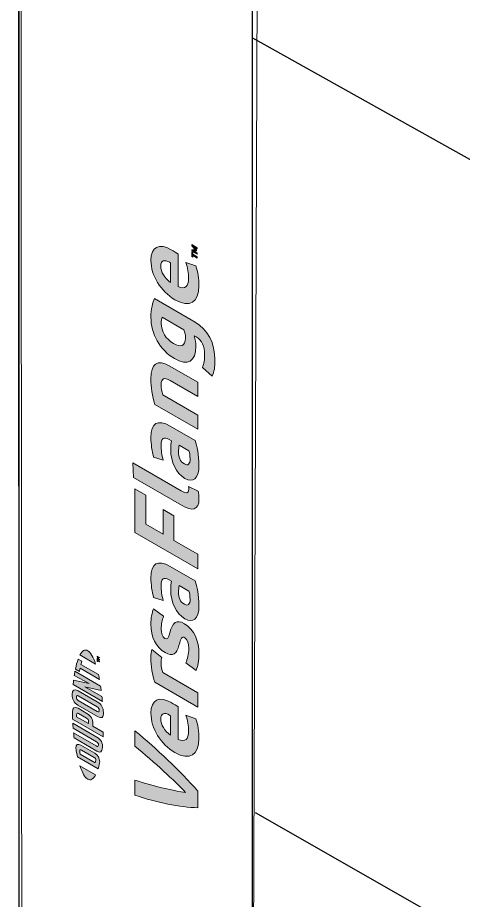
# Model space of a CAD drawing. Extents: x -1140 to 5605, y -816 to 2382.
# Drawn here: x 3770.2 to 3809.1, y 41.5 to 118.5 of the extents above; entities that cross this region are included whole.
import ezdxf

# ---------------------------------------------------------------- set-up
doc = ezdxf.new("R2010")
doc.units = 0
doc.header["$MEASUREMENT"] = 0
doc.linetypes.add('AI-Linetype-63', pattern=[13.504076, 9.002717, -4.501359])
doc.linetypes.add('AI-Linetype-64', pattern=[13.504076, 9.002717, -4.501359])
for name, color, linetype, lineweight in [('.ATI-HATCH', 7, 'Continuous', 0), ('G-ANNO-TTLB', 7, 'Continuous', 0), ('TYVEK', 7, 'Continuous', 0), ('wall scratch', 7, 'Continuous', 0)]:
    doc.layers.add(name, color=color, linetype=linetype, lineweight=lineweight)

# ---------------------------------------------------------------- blocks, each defined once
blk = doc.blocks.new('Block_288')
at = {"layer": 'TYVEK', "true_color": 0x18467f, "transparency": 33554687}
h = blk.add_hatch(color=156, dxfattribs=at)
h.dxf.hatch_style = 2
edge = h.paths.add_edge_path()
edge.add_spline(control_points=[(3776.34, 63.272), (3776.591, 63.127), (3776.825, 62.713), (3777.027, 62.11), (3777.027, 62.11), (3775.66, 62.9), (3775.66, 62.9), (3775.86, 63.27), (3776.093, 63.415), (3776.34, 63.272)], knot_values=[0, 0, 0, 0, 1, 1, 1, 2, 2, 2, 3, 3, 3, 3], degree=3, periodic=0)
edge.add_line((3776.34, 63.272), (3776.34, 63.272))
h = blk.add_hatch(color=156, dxfattribs=at)
h.dxf.hatch_style = 2
edge = h.paths.add_edge_path()
edge.add_spline(control_points=[(3775.617, 61.46), (3775.634, 61.556), (3775.652, 61.65), (3775.671, 61.74), (3775.671, 61.74), (3777.364, 60.763), (3777.364, 60.763), (3777.345, 60.867), (3777.305, 61.064), (3777.275, 61.196), (3777.275, 61.196), (3775.751, 62.076), (3775.751, 62.076), (3775.776, 62.173), (3775.801, 62.263), (3775.825, 62.345), (3775.825, 62.345), (3775.499, 62.533), (3775.499, 62.533), (3775.407, 62.284), (3775.332, 62.003), (3775.263, 61.664), (3775.263, 61.664), (3775.617, 61.46), (3775.617, 61.46)], knot_values=[0, 0, 0, 0, 1, 1, 1, 2, 2, 2, 3, 3, 3, 4, 4, 4, 5, 5, 5, 6, 6, 6, 7, 7, 7, 8, 8, 8, 8], degree=3, periodic=0)
h = blk.add_hatch(color=156, dxfattribs=at)
h.dxf.hatch_style = 2
edge = h.paths.add_edge_path()
edge.add_spline(control_points=[(3777.163, 62.569), (3777.163, 62.569), (3777.163, 62.616), (3777.163, 62.616), (3777.163, 62.616), (3777.256, 62.63), (3777.256, 62.63), (3777.256, 62.63), (3777.163, 62.752), (3777.163, 62.752), (3777.163, 62.752), (3777.163, 62.796), (3777.163, 62.796), (3777.163, 62.796), (3777.36, 62.683), (3777.36, 62.683), (3777.36, 62.683), (3777.36, 62.641), (3777.36, 62.641), (3777.36, 62.641), (3777.22, 62.722), (3777.22, 62.722), (3777.22, 62.722), (3777.314, 62.598), (3777.314, 62.598), (3777.314, 62.598), (3777.314, 62.594), (3777.314, 62.594), (3777.314, 62.594), (3777.22, 62.578), (3777.22, 62.578), (3777.22, 62.578), (3777.36, 62.497), (3777.36, 62.497), (3777.36, 62.497), (3777.36, 62.456), (3777.36, 62.456), (3777.36, 62.456), (3777.163, 62.569), (3777.163, 62.569)], knot_values=[0, 0, 0, 0, 1, 1, 1, 2, 2, 2, 3, 3, 3, 4, 4, 4, 5, 5, 5, 6, 6, 6, 7, 7, 7, 8, 8, 8, 9, 9, 9, 10, 10, 10, 11, 11, 11, 12, 12, 12, 13, 13, 13, 13], degree=3, periodic=0)
edge = h.paths.add_edge_path()
edge.add_spline(control_points=[(3777.197, 62.388), (3777.197, 62.388), (3777.197, 62.319), (3777.197, 62.319), (3777.197, 62.319), (3777.163, 62.338), (3777.163, 62.338), (3777.163, 62.338), (3777.163, 62.521), (3777.163, 62.521), (3777.163, 62.521), (3777.197, 62.501), (3777.197, 62.501), (3777.197, 62.501), (3777.197, 62.431), (3777.197, 62.431), (3777.197, 62.431), (3777.36, 62.338), (3777.36, 62.338), (3777.36, 62.338), (3777.36, 62.294), (3777.36, 62.294), (3777.36, 62.294), (3777.197, 62.388), (3777.197, 62.388)], knot_values=[0, 0, 0, 0, 1, 1, 1, 2, 2, 2, 3, 3, 3, 4, 4, 4, 5, 5, 5, 6, 6, 6, 7, 7, 7, 8, 8, 8, 8], degree=3, periodic=0)
h = blk.add_hatch(color=156, dxfattribs=at)
h.dxf.hatch_style = 2
edge = h.paths.add_edge_path()
edge.add_spline(control_points=[(3776.46, 60.397), (3776.46, 60.397), (3775.111, 60.702), (3775.111, 60.702), (3775.097, 60.581), (3775.082, 60.435), (3775.072, 60.32), (3775.072, 60.32), (3777.617, 58.85), (3777.617, 58.85), (3777.61, 58.939), (3777.589, 59.167), (3777.576, 59.285), (3777.576, 59.285), (3776.077, 60.117), (3776.077, 60.117), (3776.077, 60.117), (3777.518, 59.786), (3777.518, 59.786), (3777.503, 59.902), (3777.479, 60.071), (3777.462, 60.183), (3777.462, 60.183), (3775.226, 61.474), (3775.226, 61.474), (3775.208, 61.378), (3775.179, 61.201), (3775.166, 61.115), (3775.166, 61.115), (3776.46, 60.397), (3776.46, 60.397)], knot_values=[0, 0, 0, 0, 1, 1, 1, 2, 2, 2, 3, 3, 3, 4, 4, 4, 5, 5, 5, 6, 6, 6, 7, 7, 7, 8, 8, 8, 9, 9, 9, 10, 10, 10, 10], degree=3, periodic=0)
h = blk.add_hatch(color=156, dxfattribs=at)
h.dxf.hatch_style = 2
edge = h.paths.add_edge_path()
edge.add_spline(control_points=[(3777.172, 58.369), (3777.277, 58.309), (3777.331, 58.237), (3777.335, 58.084), (3777.338, 57.926), (3777.28, 57.917), (3777.172, 57.98), (3777.172, 57.98), (3775.518, 58.935), (3775.518, 58.935), (3775.41, 58.997), (3775.349, 59.074), (3775.353, 59.228), (3775.357, 59.377), (3775.413, 59.384), (3775.518, 59.324), (3775.518, 59.324), (3777.172, 58.369), (3777.172, 58.369)], knot_values=[0, 0, 0, 0, 1, 1, 1, 2, 2, 2, 3, 3, 3, 4, 4, 4, 5, 5, 5, 6, 6, 6, 6], degree=3, periodic=0)
edge = h.paths.add_edge_path()
edge.add_spline(control_points=[(3774.983, 59.442), (3774.966, 59.055), (3775.118, 58.732), (3775.468, 58.53), (3775.468, 58.53), (3777.203, 57.528), (3777.203, 57.528), (3777.571, 57.315), (3777.723, 57.441), (3777.707, 57.869), (3777.692, 58.287), (3777.556, 58.579), (3777.164, 58.805), (3777.164, 58.805), (3775.508, 59.762), (3775.508, 59.762), (3775.134, 59.977), (3775.001, 59.861), (3774.983, 59.442)], knot_values=[0, 0, 0, 0, 1, 1, 1, 2, 2, 2, 3, 3, 3, 4, 4, 4, 5, 5, 5, 6, 6, 6, 6], degree=3, periodic=0)
edge.add_line((3774.983, 59.442), (3774.983, 59.442))
h = blk.add_hatch(color=156, dxfattribs=at)
h.dxf.hatch_style = 2
edge = h.paths.add_edge_path()
edge.add_spline(control_points=[(3776.245, 57.378), (3776.359, 57.312), (3776.417, 57.233), (3776.418, 57.059), (3776.418, 57.059), (3776.418, 56.909), (3776.418, 56.909), (3776.418, 56.909), (3775.371, 57.514), (3775.371, 57.514), (3775.368, 57.582), (3775.368, 57.618), (3775.368, 57.658), (3775.368, 57.846), (3775.43, 57.849), (3775.546, 57.782), (3775.546, 57.782), (3776.245, 57.378), (3776.245, 57.378)], knot_values=[0, 0, 0, 0, 1, 1, 1, 2, 2, 2, 3, 3, 3, 4, 4, 4, 5, 5, 5, 6, 6, 6, 6], degree=3, periodic=0)
edge = h.paths.add_edge_path()
edge.add_spline(control_points=[(3774.997, 57.897), (3774.997, 57.822), (3775.005, 57.547), (3775.018, 57.29), (3775.018, 57.29), (3777.671, 55.759), (3777.671, 55.759), (3777.675, 55.841), (3777.685, 56.058), (3777.687, 56.176), (3777.687, 56.176), (3776.787, 56.696), (3776.787, 56.696), (3776.787, 56.696), (3776.786, 56.864), (3776.786, 56.864), (3776.785, 57.312), (3776.61, 57.599), (3776.273, 57.794), (3776.273, 57.794), (3775.492, 58.245), (3775.492, 58.245), (3775.162, 58.435), (3774.997, 58.321), (3774.997, 57.897)], knot_values=[0, 0, 0, 0, 1, 1, 1, 2, 2, 2, 3, 3, 3, 4, 4, 4, 5, 5, 5, 6, 6, 6, 7, 7, 7, 8, 8, 8, 8], degree=3, periodic=0)
edge.add_line((3774.997, 57.897), (3774.997, 57.897))
h = blk.add_hatch(color=156, dxfattribs=at)
h.dxf.hatch_style = 2
edge = h.paths.add_edge_path()
edge.add_spline(control_points=[(3777.111, 55.321), (3777.216, 55.261), (3777.282, 55.181), (3777.266, 55.04), (3777.251, 54.902), (3777.197, 54.894), (3777.072, 54.965), (3777.072, 54.965), (3775.102, 56.103), (3775.102, 56.103), (3775.111, 56), (3775.137, 55.767), (3775.149, 55.667), (3775.149, 55.667), (3777.142, 54.516), (3777.142, 54.516), (3777.46, 54.332), (3777.584, 54.438), (3777.626, 54.833), (3777.664, 55.194), (3777.495, 55.527), (3777.142, 55.731), (3777.142, 55.731), (3775.036, 56.946), (3775.036, 56.946), (3775.04, 56.864), (3775.06, 56.59), (3775.068, 56.501), (3775.068, 56.501), (3777.111, 55.321), (3777.111, 55.321)], knot_values=[0, 0, 0, 0, 1, 1, 1, 2, 2, 2, 3, 3, 3, 4, 4, 4, 5, 5, 5, 6, 6, 6, 7, 7, 7, 8, 8, 8, 9, 9, 9, 10, 10, 10, 10], degree=3, periodic=0)
h = blk.add_hatch(color=156, dxfattribs=at)
h.dxf.hatch_style = 2
edge = h.paths.add_edge_path()
edge.add_spline(control_points=[(3776.899, 53.967), (3777.004, 53.906), (3777.038, 53.814), (3777.038, 53.728), (3777.038, 53.661), (3777.017, 53.569), (3776.997, 53.496), (3776.997, 53.496), (3775.691, 54.251), (3775.691, 54.251), (3775.671, 54.346), (3775.65, 54.462), (3775.65, 54.53), (3775.65, 54.616), (3775.685, 54.668), (3775.79, 54.607), (3775.79, 54.607), (3776.899, 53.967), (3776.899, 53.967)], knot_values=[0, 0, 0, 0, 1, 1, 1, 2, 2, 2, 3, 3, 3, 4, 4, 4, 5, 5, 5, 6, 6, 6, 6], degree=3, periodic=0)
edge = h.paths.add_edge_path()
edge.add_spline(control_points=[(3775.308, 54.783), (3775.308, 54.648), (3775.343, 54.432), (3775.439, 54.022), (3775.439, 54.022), (3777.25, 52.977), (3777.25, 52.977), (3777.332, 53.241), (3777.38, 53.452), (3777.38, 53.587), (3777.38, 53.9), (3777.213, 54.172), (3776.945, 54.327), (3776.945, 54.327), (3775.743, 55.021), (3775.743, 55.021), (3775.475, 55.176), (3775.308, 55.096), (3775.308, 54.783)], knot_values=[0, 0, 0, 0, 1, 1, 1, 2, 2, 2, 3, 3, 3, 4, 4, 4, 5, 5, 5, 6, 6, 6, 6], degree=3, periodic=0)
edge.add_line((3775.308, 54.783), (3775.308, 54.783))
h = blk.add_hatch(color=156, dxfattribs=at)
h.dxf.hatch_style = 2
edge = h.paths.add_edge_path()
edge.add_spline(control_points=[(3776.34, 52.065), (3776.591, 51.921), (3776.825, 52.064), (3777.026, 52.434), (3777.026, 52.434), (3775.66, 53.222), (3775.66, 53.222), (3775.86, 52.621), (3776.092, 52.209), (3776.34, 52.065)], knot_values=[0, 0, 0, 0, 1, 1, 1, 2, 2, 2, 3, 3, 3, 3], degree=3, periodic=0)
edge.add_line((3776.34, 52.065), (3776.34, 52.065))
at = {"layer": 'TYVEK'}
for points, knots in [([(3776.34, 63.272), (3776.591, 63.127), (3776.825, 62.713), (3777.027, 62.11), (3777.027, 62.11), (3775.66, 62.9), (3775.66, 62.9), (3775.86, 63.27), (3776.093, 63.415), (3776.34, 63.272)], [0, 0, 0, 0, 1, 1, 1, 2, 2, 2, 3, 3, 3, 3]), ([(3775.617, 61.46), (3775.634, 61.556), (3775.652, 61.65), (3775.671, 61.74), (3775.671, 61.74), (3777.364, 60.763), (3777.364, 60.763), (3777.345, 60.867), (3777.305, 61.064), (3777.275, 61.196), (3777.275, 61.196), (3775.751, 62.076), (3775.751, 62.076), (3775.776, 62.173), (3775.801, 62.263), (3775.825, 62.345), (3775.825, 62.345), (3775.499, 62.533), (3775.499, 62.533), (3775.407, 62.284), (3775.332, 62.003), (3775.263, 61.664), (3775.263, 61.664), (3775.617, 61.46), (3775.617, 61.46)], [0, 0, 0, 0, 1, 1, 1, 2, 2, 2, 3, 3, 3, 4, 4, 4, 5, 5, 5, 6, 6, 6, 7, 7, 7, 8, 8, 8, 8]), ([(3777.163, 62.569), (3777.163, 62.569), (3777.163, 62.616), (3777.163, 62.616), (3777.163, 62.616), (3777.256, 62.63), (3777.256, 62.63), (3777.256, 62.63), (3777.163, 62.752), (3777.163, 62.752), (3777.163, 62.752), (3777.163, 62.796), (3777.163, 62.796), (3777.163, 62.796), (3777.36, 62.683), (3777.36, 62.683), (3777.36, 62.683), (3777.36, 62.641), (3777.36, 62.641), (3777.36, 62.641), (3777.22, 62.722), (3777.22, 62.722), (3777.22, 62.722), (3777.314, 62.598), (3777.314, 62.598), (3777.314, 62.598), (3777.314, 62.594), (3777.314, 62.594), (3777.314, 62.594), (3777.22, 62.578), (3777.22, 62.578), (3777.22, 62.578), (3777.36, 62.497), (3777.36, 62.497), (3777.36, 62.497), (3777.36, 62.456), (3777.36, 62.456), (3777.36, 62.456), (3777.163, 62.569), (3777.163, 62.569)], [0, 0, 0, 0, 1, 1, 1, 2, 2, 2, 3, 3, 3, 4, 4, 4, 5, 5, 5, 6, 6, 6, 7, 7, 7, 8, 8, 8, 9, 9, 9, 10, 10, 10, 11, 11, 11, 12, 12, 12, 13, 13, 13, 13]), ([(3777.197, 62.388), (3777.197, 62.388), (3777.197, 62.319), (3777.197, 62.319), (3777.197, 62.319), (3777.163, 62.338), (3777.163, 62.338), (3777.163, 62.338), (3777.163, 62.521), (3777.163, 62.521), (3777.163, 62.521), (3777.197, 62.501), (3777.197, 62.501), (3777.197, 62.501), (3777.197, 62.431), (3777.197, 62.431), (3777.197, 62.431), (3777.36, 62.338), (3777.36, 62.338), (3777.36, 62.338), (3777.36, 62.294), (3777.36, 62.294), (3777.36, 62.294), (3777.197, 62.388), (3777.197, 62.388)], [0, 0, 0, 0, 1, 1, 1, 2, 2, 2, 3, 3, 3, 4, 4, 4, 5, 5, 5, 6, 6, 6, 7, 7, 7, 8, 8, 8, 8]), ([(3776.46, 60.397), (3776.46, 60.397), (3775.111, 60.702), (3775.111, 60.702), (3775.097, 60.581), (3775.082, 60.435), (3775.072, 60.32), (3775.072, 60.32), (3777.617, 58.85), (3777.617, 58.85), (3777.61, 58.939), (3777.589, 59.167), (3777.576, 59.285), (3777.576, 59.285), (3776.077, 60.117), (3776.077, 60.117), (3776.077, 60.117), (3777.518, 59.786), (3777.518, 59.786), (3777.503, 59.902), (3777.479, 60.071), (3777.462, 60.183), (3777.462, 60.183), (3775.226, 61.474), (3775.226, 61.474), (3775.208, 61.378), (3775.179, 61.201), (3775.166, 61.115), (3775.166, 61.115), (3776.46, 60.397), (3776.46, 60.397)], [0, 0, 0, 0, 1, 1, 1, 2, 2, 2, 3, 3, 3, 4, 4, 4, 5, 5, 5, 6, 6, 6, 7, 7, 7, 8, 8, 8, 9, 9, 9, 10, 10, 10, 10]), ([(3774.983, 59.442), (3774.966, 59.055), (3775.118, 58.732), (3775.468, 58.53), (3775.468, 58.53), (3777.203, 57.528), (3777.203, 57.528), (3777.571, 57.315), (3777.723, 57.441), (3777.707, 57.869), (3777.692, 58.287), (3777.556, 58.579), (3777.164, 58.805), (3777.164, 58.805), (3775.508, 59.762), (3775.508, 59.762), (3775.134, 59.977), (3775.001, 59.861), (3774.983, 59.442)], [0, 0, 0, 0, 1, 1, 1, 2, 2, 2, 3, 3, 3, 4, 4, 4, 5, 5, 5, 6, 6, 6, 6]), ([(3777.172, 58.369), (3777.277, 58.309), (3777.331, 58.237), (3777.335, 58.084), (3777.338, 57.926), (3777.28, 57.917), (3777.172, 57.98), (3777.172, 57.98), (3775.518, 58.935), (3775.518, 58.935), (3775.41, 58.997), (3775.349, 59.074), (3775.353, 59.228), (3775.357, 59.377), (3775.413, 59.384), (3775.518, 59.324), (3775.518, 59.324), (3777.172, 58.369), (3777.172, 58.369)], [0, 0, 0, 0, 1, 1, 1, 2, 2, 2, 3, 3, 3, 4, 4, 4, 5, 5, 5, 6, 6, 6, 6]), ([(3774.997, 57.897), (3774.997, 57.822), (3775.005, 57.547), (3775.018, 57.29), (3775.018, 57.29), (3777.671, 55.759), (3777.671, 55.759), (3777.675, 55.841), (3777.685, 56.058), (3777.687, 56.176), (3777.687, 56.176), (3776.787, 56.696), (3776.787, 56.696), (3776.787, 56.696), (3776.786, 56.864), (3776.786, 56.864), (3776.785, 57.312), (3776.61, 57.599), (3776.273, 57.794), (3776.273, 57.794), (3775.492, 58.245), (3775.492, 58.245), (3775.162, 58.435), (3774.997, 58.321), (3774.997, 57.897)], [0, 0, 0, 0, 1, 1, 1, 2, 2, 2, 3, 3, 3, 4, 4, 4, 5, 5, 5, 6, 6, 6, 7, 7, 7, 8, 8, 8, 8]), ([(3776.245, 57.378), (3776.359, 57.312), (3776.417, 57.233), (3776.418, 57.059), (3776.418, 57.059), (3776.418, 56.909), (3776.418, 56.909), (3776.418, 56.909), (3775.371, 57.514), (3775.371, 57.514), (3775.368, 57.582), (3775.368, 57.618), (3775.368, 57.658), (3775.368, 57.846), (3775.43, 57.849), (3775.546, 57.782), (3775.546, 57.782), (3776.245, 57.378), (3776.245, 57.378)], [0, 0, 0, 0, 1, 1, 1, 2, 2, 2, 3, 3, 3, 4, 4, 4, 5, 5, 5, 6, 6, 6, 6]), ([(3777.111, 55.321), (3777.216, 55.261), (3777.282, 55.181), (3777.266, 55.04), (3777.251, 54.902), (3777.197, 54.894), (3777.072, 54.965), (3777.072, 54.965), (3775.102, 56.103), (3775.102, 56.103), (3775.111, 56), (3775.137, 55.767), (3775.149, 55.667), (3775.149, 55.667), (3777.142, 54.516), (3777.142, 54.516), (3777.46, 54.332), (3777.584, 54.438), (3777.626, 54.833), (3777.664, 55.194), (3777.495, 55.527), (3777.142, 55.731), (3777.142, 55.731), (3775.036, 56.946), (3775.036, 56.946), (3775.04, 56.864), (3775.06, 56.59), (3775.068, 56.501), (3775.068, 56.501), (3777.111, 55.321), (3777.111, 55.321)], [0, 0, 0, 0, 1, 1, 1, 2, 2, 2, 3, 3, 3, 4, 4, 4, 5, 5, 5, 6, 6, 6, 7, 7, 7, 8, 8, 8, 9, 9, 9, 10, 10, 10, 10]), ([(3775.308, 54.783), (3775.308, 54.648), (3775.343, 54.432), (3775.439, 54.022), (3775.439, 54.022), (3777.25, 52.977), (3777.25, 52.977), (3777.332, 53.241), (3777.38, 53.452), (3777.38, 53.587), (3777.38, 53.9), (3777.213, 54.172), (3776.945, 54.327), (3776.945, 54.327), (3775.743, 55.021), (3775.743, 55.021), (3775.475, 55.176), (3775.308, 55.096), (3775.308, 54.783)], [0, 0, 0, 0, 1, 1, 1, 2, 2, 2, 3, 3, 3, 4, 4, 4, 5, 5, 5, 6, 6, 6, 6]), ([(3776.899, 53.967), (3777.004, 53.906), (3777.038, 53.814), (3777.038, 53.728), (3777.038, 53.661), (3777.017, 53.569), (3776.997, 53.496), (3776.997, 53.496), (3775.691, 54.251), (3775.691, 54.251), (3775.671, 54.346), (3775.65, 54.462), (3775.65, 54.53), (3775.65, 54.616), (3775.685, 54.668), (3775.79, 54.607), (3775.79, 54.607), (3776.899, 53.967), (3776.899, 53.967)], [0, 0, 0, 0, 1, 1, 1, 2, 2, 2, 3, 3, 3, 4, 4, 4, 5, 5, 5, 6, 6, 6, 6]), ([(3776.34, 52.065), (3776.591, 51.921), (3776.825, 52.064), (3777.026, 52.434), (3777.026, 52.434), (3775.66, 53.222), (3775.66, 53.222), (3775.86, 52.621), (3776.092, 52.209), (3776.34, 52.065)], [0, 0, 0, 0, 1, 1, 1, 2, 2, 2, 3, 3, 3, 3])]:
    blk.add_open_spline(points, degree=3, knots=knots, dxfattribs=at)
blk = doc.blocks.new('Block_290')
at = {"layer": 'TYVEK', "true_color": 0x18467f, "transparency": 33554687}
h = blk.add_hatch(color=156, dxfattribs=at)
h.dxf.hatch_style = 2
edge = h.paths.add_edge_path()
edge.add_spline(control_points=[(3785.425, 98.693), (3785.425, 98.693), (3785.897, 98.421), (3785.897, 98.421), (3785.897, 98.421), (3785.897, 98.319), (3785.897, 98.319), (3785.897, 98.319), (3785.672, 98.45), (3785.672, 98.45), (3785.642, 98.467), (3785.613, 98.485), (3785.585, 98.505), (3785.659, 98.423), (3785.735, 98.332), (3785.816, 98.226), (3785.816, 98.226), (3785.816, 98.139), (3785.816, 98.139), (3785.735, 98.126), (3785.658, 98.122), (3785.584, 98.125), (3785.611, 98.113), (3785.641, 98.099), (3785.672, 98.081), (3785.672, 98.081), (3785.897, 97.95), (3785.897, 97.95), (3785.897, 97.95), (3785.897, 97.848), (3785.897, 97.848), (3785.897, 97.848), (3785.425, 98.121), (3785.425, 98.121), (3785.425, 98.121), (3785.425, 98.235), (3785.425, 98.235), (3785.53, 98.223), (3785.619, 98.224), (3785.719, 98.238), (3785.619, 98.369), (3785.53, 98.469), (3785.425, 98.58), (3785.425, 98.58), (3785.425, 98.693), (3785.425, 98.693)], knot_values=[0, 0, 0, 0, 1, 1, 1, 2, 2, 2, 3, 3, 3, 4, 4, 4, 5, 5, 5, 6, 6, 6, 7, 7, 7, 8, 8, 8, 9, 9, 9, 10, 10, 10, 11, 11, 11, 12, 12, 12, 13, 13, 13, 14, 14, 14, 15, 15, 15, 15], degree=3, periodic=0)
h = blk.add_hatch(color=156, dxfattribs=at)
h.dxf.hatch_style = 2
h.paths.add_polyline_path([(3785.507, 97.746), (3785.507, 97.602), (3785.425, 97.649), (3785.425, 98.047), (3785.507, 98), (3785.507, 97.856), (3785.897, 97.631), (3785.897, 97.521)])
at = {"layer": 'TYVEK'}
blk.add_lwpolyline([(3785.507, 97.746), (3785.507, 97.602), (3785.425, 97.649), (3785.425, 98.047), (3785.507, 98), (3785.507, 97.856), (3785.897, 97.631), (3785.897, 97.521)], close=True, dxfattribs=at)
blk.add_open_spline([(3785.425, 98.693), (3785.425, 98.693), (3785.897, 98.421), (3785.897, 98.421), (3785.897, 98.421), (3785.897, 98.319), (3785.897, 98.319), (3785.897, 98.319), (3785.672, 98.45), (3785.672, 98.45), (3785.642, 98.467), (3785.613, 98.485), (3785.585, 98.505), (3785.659, 98.423), (3785.735, 98.332), (3785.816, 98.226), (3785.816, 98.226), (3785.816, 98.139), (3785.816, 98.139), (3785.735, 98.126), (3785.658, 98.122), (3785.584, 98.125), (3785.611, 98.113), (3785.641, 98.099), (3785.672, 98.081), (3785.672, 98.081), (3785.897, 97.95), (3785.897, 97.95), (3785.897, 97.95), (3785.897, 97.848), (3785.897, 97.848), (3785.897, 97.848), (3785.425, 98.121), (3785.425, 98.121), (3785.425, 98.121), (3785.425, 98.235), (3785.425, 98.235), (3785.53, 98.223), (3785.619, 98.224), (3785.719, 98.238), (3785.619, 98.369), (3785.53, 98.469), (3785.425, 98.58), (3785.425, 98.58), (3785.425, 98.693), (3785.425, 98.693)], degree=3, knots=[0, 0, 0, 0, 1, 1, 1, 2, 2, 2, 3, 3, 3, 4, 4, 4, 5, 5, 5, 6, 6, 6, 7, 7, 7, 8, 8, 8, 9, 9, 9, 10, 10, 10, 11, 11, 11, 12, 12, 12, 13, 13, 13, 14, 14, 14, 15, 15, 15, 15], dxfattribs=at)
blk = doc.blocks.new('Block_291')
at = {"layer": 'TYVEK', "true_color": 0x18467f, "transparency": 33554687}
h = blk.add_hatch(color=156, dxfattribs=at)
h.dxf.hatch_style = 2
edge = h.paths.add_edge_path()
edge.add_spline(control_points=[(3783.566, 95.39), (3783.566, 95.39), (3783.566, 97.098), (3783.566, 97.098), (3783.566, 97.098), (3783.471, 97.152), (3783.471, 97.152), (3783.032, 97.406), (3782.711, 97.321), (3782.711, 96.827), (3782.711, 96.306), (3783.032, 95.779), (3783.566, 95.39)], knot_values=[0, 0, 0, 0, 1, 1, 1, 2, 2, 2, 3, 3, 3, 4, 4, 4, 4], degree=3, periodic=0)
edge = h.paths.add_edge_path()
edge.add_spline(control_points=[(3785.776, 96.837), (3785.933, 96.351), (3786.043, 95.703), (3786.043, 95.11), (3786.043, 93.663), (3785.243, 93.137), (3783.942, 93.888), (3782.695, 94.608), (3781.849, 96.004), (3781.849, 97.325), (3781.849, 98.502), (3782.578, 98.854), (3783.628, 98.248), (3783.863, 98.112), (3784.067, 97.976), (3784.224, 97.868), (3784.224, 97.868), (3784.224, 95.028), (3784.224, 95.028), (3784.851, 94.783), (3785.133, 95.042), (3785.133, 95.761), (3785.133, 96.202), (3785.047, 96.674), (3784.906, 97.142), (3784.906, 97.142), (3785.776, 96.837), (3785.776, 96.837)], knot_values=[0, 0, 0, 0, 1, 1, 1, 2, 2, 2, 3, 3, 3, 4, 4, 4, 5, 5, 5, 6, 6, 6, 7, 7, 7, 8, 8, 8, 9, 9, 9, 9], degree=3, periodic=0)
h = blk.add_hatch(color=156, dxfattribs=at)
h.dxf.hatch_style = 2
edge = h.paths.add_edge_path()
edge.add_spline(control_points=[(3784.867, 90.541), (3784.867, 90.792), (3784.812, 91.031), (3784.734, 91.265), (3784.734, 91.265), (3782.829, 92.365), (3782.829, 92.365), (3782.782, 92.221), (3782.742, 92.046), (3782.742, 91.848), (3782.742, 91.111), (3783.166, 90.444), (3783.809, 90.073), (3784.459, 89.698), (3784.867, 89.849), (3784.867, 90.541)], knot_values=[0, 0, 0, 0, 1, 1, 1, 2, 2, 2, 3, 3, 3, 4, 4, 4, 5, 5, 5, 5], degree=3, periodic=0)
edge = h.paths.add_edge_path()
edge.add_spline(control_points=[(3787.438, 88.661), (3787.438, 87.978), (3787.368, 87.614), (3787.195, 87.228), (3787.195, 87.228), (3786.341, 87.982), (3786.341, 87.982), (3786.474, 88.283), (3786.537, 88.66), (3786.537, 89.109), (3786.537, 89.801), (3786.286, 90.369), (3785.808, 90.645), (3785.808, 90.645), (3785.627, 90.749), (3785.627, 90.749), (3785.721, 90.416), (3785.768, 90.101), (3785.768, 89.822), (3785.768, 88.492), (3785.086, 88.068), (3783.903, 88.752), (3782.64, 89.481), (3781.849, 90.917), (3781.849, 92.364), (3781.849, 93.074), (3782.005, 93.667), (3782.162, 93.98), (3782.162, 93.98), (3785.698, 91.939), (3785.698, 91.939), (3786.803, 91.301), (3787.438, 90.063), (3787.438, 88.661)], knot_values=[0, 0, 0, 0, 1, 1, 1, 2, 2, 2, 3, 3, 3, 4, 4, 4, 5, 5, 5, 6, 6, 6, 7, 7, 7, 8, 8, 8, 9, 9, 9, 10, 10, 10, 11, 11, 11, 11], degree=3, periodic=0)
h = blk.add_hatch(color=156, dxfattribs=at)
h.dxf.hatch_style = 2
edge = h.paths.add_edge_path()
edge.add_spline(control_points=[(3785.949, 82.592), (3785.949, 82.592), (3782.194, 84.76), (3782.194, 84.76), (3781.982, 85.448), (3781.849, 86.298), (3781.849, 86.99), (3781.849, 88.302), (3782.413, 88.731), (3783.456, 88.129), (3783.456, 88.129), (3785.949, 86.69), (3785.949, 86.69), (3785.949, 86.69), (3785.949, 85.449), (3785.949, 85.449), (3785.949, 85.449), (3783.534, 86.843), (3783.534, 86.843), (3782.993, 87.156), (3782.742, 87.013), (3782.742, 86.465), (3782.742, 86.177), (3782.789, 85.88), (3782.883, 85.593), (3782.883, 85.593), (3785.949, 83.823), (3785.949, 83.823), (3785.949, 83.823), (3785.949, 82.592), (3785.949, 82.592)], knot_values=[0, 0, 0, 0, 1, 1, 1, 2, 2, 2, 3, 3, 3, 4, 4, 4, 5, 5, 5, 6, 6, 6, 7, 7, 7, 8, 8, 8, 9, 9, 9, 10, 10, 10, 10], degree=3, periodic=0)
h = blk.add_hatch(color=156, dxfattribs=at)
h.dxf.hatch_style = 2
edge = h.paths.add_edge_path()
edge.add_spline(control_points=[(3785.157, 80.712), (3785.157, 80.712), (3784.318, 81.196), (3784.318, 81.196), (3784.279, 81.012), (3784.255, 80.81), (3784.255, 80.594), (3784.255, 80.181), (3784.396, 79.776), (3784.765, 79.563), (3785.094, 79.373), (3785.267, 79.543), (3785.267, 80.019), (3785.267, 80.289), (3785.22, 80.541), (3785.157, 80.712)], knot_values=[0, 0, 0, 0, 1, 1, 1, 2, 2, 2, 3, 3, 3, 4, 4, 4, 5, 5, 5, 5], degree=3, periodic=0)
edge = h.paths.add_edge_path()
edge.add_spline(control_points=[(3786.043, 79.446), (3786.043, 78.214), (3785.518, 77.897), (3784.812, 78.305), (3784.036, 78.753), (3783.581, 79.743), (3783.573, 80.826), (3783.573, 81.078), (3783.605, 81.383), (3783.636, 81.59), (3783.636, 81.59), (3783.448, 81.699), (3783.448, 81.699), (3782.97, 81.975), (3782.742, 81.791), (3782.742, 81.189), (3782.742, 80.794), (3782.797, 80.34), (3782.931, 79.894), (3782.931, 79.894), (3782.084, 80.159), (3782.084, 80.159), (3781.943, 80.626), (3781.849, 81.301), (3781.849, 81.849), (3781.849, 83.17), (3782.46, 83.473), (3783.519, 82.862), (3783.519, 82.862), (3785.698, 81.604), (3785.698, 81.604), (3785.863, 81.14), (3786.043, 80.344), (3786.043, 79.446)], knot_values=[0, 0, 0, 0, 1, 1, 1, 2, 2, 2, 3, 3, 3, 4, 4, 4, 5, 5, 5, 6, 6, 6, 7, 7, 7, 8, 8, 8, 9, 9, 9, 10, 10, 10, 11, 11, 11, 11], degree=3, periodic=0)
h = blk.add_hatch(color=156, dxfattribs=at)
h.dxf.hatch_style = 2
edge = h.paths.add_edge_path()
edge.add_spline(control_points=[(3784.498, 77.21), (3784.922, 76.965), (3785.149, 76.96), (3785.149, 77.319), (3785.149, 77.409), (3785.141, 77.504), (3785.126, 77.594), (3785.126, 77.594), (3785.98, 77.19), (3785.98, 77.19), (3786.011, 77.001), (3786.043, 76.705), (3786.043, 76.525), (3786.043, 75.491), (3785.455, 75.417), (3784.514, 75.96), (3784.514, 75.96), (3780.328, 78.377), (3780.328, 78.377), (3780.328, 78.377), (3780.265, 79.654), (3780.265, 79.654), (3780.265, 79.654), (3784.498, 77.21), (3784.498, 77.21)], knot_values=[0, 0, 0, 0, 1, 1, 1, 2, 2, 2, 3, 3, 3, 4, 4, 4, 5, 5, 5, 6, 6, 6, 7, 7, 7, 8, 8, 8, 8], degree=3, periodic=0)
h = blk.add_hatch(color=156, dxfattribs=at)
h.dxf.hatch_style = 2
edge = h.paths.add_edge_path()
edge.add_spline(control_points=[(3785.949, 70.405), (3785.949, 70.405), (3780.461, 73.573), (3780.461, 73.573), (3780.461, 73.573), (3780.461, 77.402), (3780.461, 77.402), (3780.461, 77.402), (3781.417, 76.849), (3781.417, 76.849), (3781.417, 76.849), (3781.417, 74.306), (3781.417, 74.306), (3781.417, 74.306), (3782.907, 73.446), (3782.907, 73.446), (3782.907, 73.446), (3782.907, 75.585), (3782.907, 75.585), (3782.907, 75.585), (3783.863, 75.033), (3783.863, 75.033), (3783.863, 75.033), (3783.863, 72.894), (3783.863, 72.894), (3783.863, 72.894), (3785.949, 71.69), (3785.949, 71.69), (3785.949, 71.69), (3785.949, 70.405), (3785.949, 70.405)], knot_values=[0, 0, 0, 0, 1, 1, 1, 2, 2, 2, 3, 3, 3, 4, 4, 4, 5, 5, 5, 6, 6, 6, 7, 7, 7, 8, 8, 8, 9, 9, 9, 10, 10, 10, 10], degree=3, periodic=0)
h = blk.add_hatch(color=156, dxfattribs=at)
h.dxf.hatch_style = 2
edge = h.paths.add_edge_path()
edge.add_spline(control_points=[(3785.157, 68.471), (3785.157, 68.471), (3784.318, 68.955), (3784.318, 68.955), (3784.279, 68.771), (3784.255, 68.569), (3784.255, 68.354), (3784.255, 67.94), (3784.396, 67.535), (3784.765, 67.323), (3785.094, 67.132), (3785.267, 67.302), (3785.267, 67.779), (3785.267, 68.048), (3785.22, 68.3), (3785.157, 68.471)], knot_values=[0, 0, 0, 0, 1, 1, 1, 2, 2, 2, 3, 3, 3, 4, 4, 4, 5, 5, 5, 5], degree=3, periodic=0)
edge = h.paths.add_edge_path()
edge.add_spline(control_points=[(3786.043, 67.205), (3786.043, 65.974), (3785.518, 65.657), (3784.812, 66.064), (3784.036, 66.512), (3783.581, 67.503), (3783.573, 68.586), (3783.573, 68.837), (3783.605, 69.143), (3783.636, 69.349), (3783.636, 69.349), (3783.448, 69.458), (3783.448, 69.458), (3782.97, 69.734), (3782.742, 69.551), (3782.742, 68.949), (3782.742, 68.553), (3782.797, 68.099), (3782.931, 67.654), (3782.931, 67.654), (3782.084, 67.918), (3782.084, 67.918), (3781.943, 68.386), (3781.849, 69.06), (3781.849, 69.608), (3781.849, 70.929), (3782.46, 71.232), (3783.519, 70.621), (3783.519, 70.621), (3785.698, 69.363), (3785.698, 69.363), (3785.863, 68.9), (3786.043, 68.104), (3786.043, 67.205)], knot_values=[0, 0, 0, 0, 1, 1, 1, 2, 2, 2, 3, 3, 3, 4, 4, 4, 5, 5, 5, 6, 6, 6, 7, 7, 7, 8, 8, 8, 9, 9, 9, 10, 10, 10, 11, 11, 11, 11], degree=3, periodic=0)
h = blk.add_hatch(color=156, dxfattribs=at)
h.dxf.hatch_style = 2
edge = h.paths.add_edge_path()
edge.add_spline(control_points=[(3782.954, 66.283), (3782.844, 65.933), (3782.742, 65.587), (3782.742, 65.156), (3782.742, 64.779), (3782.836, 64.473), (3783.064, 64.341), (3783.299, 64.206), (3783.37, 64.372), (3783.503, 64.834), (3783.754, 65.731), (3784.059, 66.04), (3784.781, 65.624), (3785.627, 65.135), (3786.043, 64.104), (3786.043, 63.008), (3786.043, 62.433), (3785.941, 61.853), (3785.784, 61.531), (3785.784, 61.531), (3784.898, 62.213), (3784.898, 62.213), (3785.031, 62.531), (3785.149, 62.967), (3785.149, 63.497), (3785.149, 63.91), (3785.024, 64.27), (3784.804, 64.397), (3784.545, 64.546), (3784.475, 64.362), (3784.295, 63.73), (3784.106, 63.011), (3783.769, 62.712), (3783.087, 63.106), (3782.288, 63.567), (3781.849, 64.477), (3781.849, 65.573), (3781.849, 66.085), (3781.943, 66.615), (3782.076, 66.925), (3782.076, 66.925), (3782.954, 66.283), (3782.954, 66.283)], knot_values=[0, 0, 0, 0, 1, 1, 1, 2, 2, 2, 3, 3, 3, 4, 4, 4, 5, 5, 5, 6, 6, 6, 7, 7, 7, 8, 8, 8, 9, 9, 9, 10, 10, 10, 11, 11, 11, 12, 12, 12, 13, 13, 13, 14, 14, 14, 14], degree=3, periodic=0)
h = blk.add_hatch(color=156, dxfattribs=at)
h.dxf.hatch_style = 2
edge = h.paths.add_edge_path()
edge.add_spline(control_points=[(3781.849, 62.607), (3781.849, 62.931), (3781.88, 63.218), (3781.919, 63.375), (3781.919, 63.375), (3782.805, 62.684), (3782.805, 62.684), (3782.758, 62.558), (3782.742, 62.379), (3782.742, 62.19), (3782.742, 61.858), (3782.797, 61.601), (3782.876, 61.367), (3782.876, 61.367), (3785.949, 59.593), (3785.949, 59.593), (3785.949, 59.593), (3785.949, 58.353), (3785.949, 58.353), (3785.949, 58.353), (3782.194, 60.521), (3782.194, 60.521), (3781.982, 61.128), (3781.849, 61.96), (3781.849, 62.607)], knot_values=[0, 0, 0, 0, 1, 1, 1, 2, 2, 2, 3, 3, 3, 4, 4, 4, 5, 5, 5, 6, 6, 6, 7, 7, 7, 8, 8, 8, 8], degree=3, periodic=0)
h = blk.add_hatch(color=156, dxfattribs=at)
h.dxf.hatch_style = 2
edge = h.paths.add_edge_path()
edge.add_spline(control_points=[(3783.566, 55.891), (3783.566, 55.891), (3783.566, 57.599), (3783.566, 57.599), (3783.566, 57.599), (3783.471, 57.653), (3783.471, 57.653), (3783.032, 57.906), (3782.711, 57.822), (3782.711, 57.328), (3782.711, 56.807), (3783.032, 56.28), (3783.566, 55.891)], knot_values=[0, 0, 0, 0, 1, 1, 1, 2, 2, 2, 3, 3, 3, 4, 4, 4, 4], degree=3, periodic=0)
edge = h.paths.add_edge_path()
edge.add_spline(control_points=[(3785.776, 57.338), (3785.933, 56.852), (3786.043, 56.204), (3786.043, 55.611), (3786.043, 54.164), (3785.243, 53.638), (3783.942, 54.389), (3782.695, 55.109), (3781.849, 56.505), (3781.849, 57.826), (3781.849, 59.003), (3782.578, 59.355), (3783.628, 58.749), (3783.863, 58.613), (3784.067, 58.477), (3784.224, 58.369), (3784.224, 58.369), (3784.224, 55.529), (3784.224, 55.529), (3784.851, 55.284), (3785.133, 55.543), (3785.133, 56.262), (3785.133, 56.702), (3785.047, 57.175), (3784.906, 57.643), (3784.906, 57.643), (3785.776, 57.338), (3785.776, 57.338)], knot_values=[0, 0, 0, 0, 1, 1, 1, 2, 2, 2, 3, 3, 3, 4, 4, 4, 5, 5, 5, 6, 6, 6, 7, 7, 7, 8, 8, 8, 9, 9, 9, 9], degree=3, periodic=0)
h = blk.add_hatch(color=156, dxfattribs=at)
h.dxf.hatch_style = 2
edge = h.paths.add_edge_path()
edge.add_spline(control_points=[(3785.949, 49.572), (3784.381, 49.615), (3782.335, 50.023), (3780.461, 50.655), (3780.461, 50.655), (3780.461, 51.986), (3780.461, 51.986), (3782.147, 51.435), (3783.942, 51.009), (3784.875, 50.911), (3783.942, 51.899), (3782.147, 53.547), (3780.461, 54.942), (3780.461, 54.942), (3780.461, 56.272), (3780.461, 56.272), (3782.335, 54.741), (3784.381, 52.787), (3785.949, 51.019), (3785.949, 51.019), (3785.949, 49.572), (3785.949, 49.572)], knot_values=[0, 0, 0, 0, 1, 1, 1, 2, 2, 2, 3, 3, 3, 4, 4, 4, 5, 5, 5, 6, 6, 6, 7, 7, 7, 7], degree=3, periodic=0)
at = {"layer": 'TYVEK'}
for points, knots in [([(3785.776, 96.837), (3785.933, 96.351), (3786.043, 95.703), (3786.043, 95.11), (3786.043, 93.663), (3785.243, 93.137), (3783.942, 93.888), (3782.695, 94.608), (3781.849, 96.004), (3781.849, 97.325), (3781.849, 98.502), (3782.578, 98.854), (3783.628, 98.248), (3783.863, 98.112), (3784.067, 97.976), (3784.224, 97.868), (3784.224, 97.868), (3784.224, 95.028), (3784.224, 95.028), (3784.851, 94.783), (3785.133, 95.042), (3785.133, 95.761), (3785.133, 96.202), (3785.047, 96.674), (3784.906, 97.142), (3784.906, 97.142), (3785.776, 96.837), (3785.776, 96.837)], [0, 0, 0, 0, 1, 1, 1, 2, 2, 2, 3, 3, 3, 4, 4, 4, 5, 5, 5, 6, 6, 6, 7, 7, 7, 8, 8, 8, 9, 9, 9, 9]), ([(3783.566, 95.39), (3783.566, 95.39), (3783.566, 97.098), (3783.566, 97.098), (3783.566, 97.098), (3783.471, 97.152), (3783.471, 97.152), (3783.032, 97.406), (3782.711, 97.321), (3782.711, 96.827), (3782.711, 96.306), (3783.032, 95.779), (3783.566, 95.39)], [0, 0, 0, 0, 1, 1, 1, 2, 2, 2, 3, 3, 3, 4, 4, 4, 4]), ([(3787.438, 88.661), (3787.438, 87.978), (3787.368, 87.614), (3787.195, 87.228), (3787.195, 87.228), (3786.341, 87.982), (3786.341, 87.982), (3786.474, 88.283), (3786.537, 88.66), (3786.537, 89.109), (3786.537, 89.801), (3786.286, 90.369), (3785.808, 90.645), (3785.808, 90.645), (3785.627, 90.749), (3785.627, 90.749), (3785.721, 90.416), (3785.768, 90.101), (3785.768, 89.822), (3785.768, 88.492), (3785.086, 88.068), (3783.903, 88.752), (3782.64, 89.481), (3781.849, 90.917), (3781.849, 92.364), (3781.849, 93.074), (3782.005, 93.667), (3782.162, 93.98), (3782.162, 93.98), (3785.698, 91.939), (3785.698, 91.939), (3786.803, 91.301), (3787.438, 90.063), (3787.438, 88.661)], [0, 0, 0, 0, 1, 1, 1, 2, 2, 2, 3, 3, 3, 4, 4, 4, 5, 5, 5, 6, 6, 6, 7, 7, 7, 8, 8, 8, 9, 9, 9, 10, 10, 10, 11, 11, 11, 11]), ([(3784.867, 90.541), (3784.867, 90.792), (3784.812, 91.031), (3784.734, 91.265), (3784.734, 91.265), (3782.829, 92.365), (3782.829, 92.365), (3782.782, 92.221), (3782.742, 92.046), (3782.742, 91.848), (3782.742, 91.111), (3783.166, 90.444), (3783.809, 90.073), (3784.459, 89.698), (3784.867, 89.849), (3784.867, 90.541)], [0, 0, 0, 0, 1, 1, 1, 2, 2, 2, 3, 3, 3, 4, 4, 4, 5, 5, 5, 5]), ([(3785.949, 82.592), (3785.949, 82.592), (3782.194, 84.76), (3782.194, 84.76), (3781.982, 85.448), (3781.849, 86.298), (3781.849, 86.99), (3781.849, 88.302), (3782.413, 88.731), (3783.456, 88.129), (3783.456, 88.129), (3785.949, 86.69), (3785.949, 86.69), (3785.949, 86.69), (3785.949, 85.449), (3785.949, 85.449), (3785.949, 85.449), (3783.534, 86.843), (3783.534, 86.843), (3782.993, 87.156), (3782.742, 87.013), (3782.742, 86.465), (3782.742, 86.177), (3782.789, 85.88), (3782.883, 85.593), (3782.883, 85.593), (3785.949, 83.823), (3785.949, 83.823), (3785.949, 83.823), (3785.949, 82.592), (3785.949, 82.592)], [0, 0, 0, 0, 1, 1, 1, 2, 2, 2, 3, 3, 3, 4, 4, 4, 5, 5, 5, 6, 6, 6, 7, 7, 7, 8, 8, 8, 9, 9, 9, 10, 10, 10, 10]), ([(3786.043, 79.446), (3786.043, 78.214), (3785.518, 77.897), (3784.812, 78.305), (3784.036, 78.753), (3783.581, 79.743), (3783.573, 80.826), (3783.573, 81.078), (3783.605, 81.383), (3783.636, 81.59), (3783.636, 81.59), (3783.448, 81.699), (3783.448, 81.699), (3782.97, 81.975), (3782.742, 81.791), (3782.742, 81.189), (3782.742, 80.794), (3782.797, 80.34), (3782.931, 79.894), (3782.931, 79.894), (3782.084, 80.159), (3782.084, 80.159), (3781.943, 80.626), (3781.849, 81.301), (3781.849, 81.849), (3781.849, 83.17), (3782.46, 83.473), (3783.519, 82.862), (3783.519, 82.862), (3785.698, 81.604), (3785.698, 81.604), (3785.863, 81.14), (3786.043, 80.344), (3786.043, 79.446)], [0, 0, 0, 0, 1, 1, 1, 2, 2, 2, 3, 3, 3, 4, 4, 4, 5, 5, 5, 6, 6, 6, 7, 7, 7, 8, 8, 8, 9, 9, 9, 10, 10, 10, 11, 11, 11, 11]), ([(3785.157, 80.712), (3785.157, 80.712), (3784.318, 81.196), (3784.318, 81.196), (3784.279, 81.012), (3784.255, 80.81), (3784.255, 80.594), (3784.255, 80.181), (3784.396, 79.776), (3784.765, 79.563), (3785.094, 79.373), (3785.267, 79.543), (3785.267, 80.019), (3785.267, 80.289), (3785.22, 80.541), (3785.157, 80.712)], [0, 0, 0, 0, 1, 1, 1, 2, 2, 2, 3, 3, 3, 4, 4, 4, 5, 5, 5, 5]), ([(3784.498, 77.21), (3784.922, 76.965), (3785.149, 76.96), (3785.149, 77.319), (3785.149, 77.409), (3785.141, 77.504), (3785.126, 77.594), (3785.126, 77.594), (3785.98, 77.19), (3785.98, 77.19), (3786.011, 77.001), (3786.043, 76.705), (3786.043, 76.525), (3786.043, 75.491), (3785.455, 75.417), (3784.514, 75.96), (3784.514, 75.96), (3780.328, 78.377), (3780.328, 78.377), (3780.328, 78.377), (3780.265, 79.654), (3780.265, 79.654), (3780.265, 79.654), (3784.498, 77.21), (3784.498, 77.21)], [0, 0, 0, 0, 1, 1, 1, 2, 2, 2, 3, 3, 3, 4, 4, 4, 5, 5, 5, 6, 6, 6, 7, 7, 7, 8, 8, 8, 8]), ([(3785.949, 70.405), (3785.949, 70.405), (3780.461, 73.573), (3780.461, 73.573), (3780.461, 73.573), (3780.461, 77.402), (3780.461, 77.402), (3780.461, 77.402), (3781.417, 76.849), (3781.417, 76.849), (3781.417, 76.849), (3781.417, 74.306), (3781.417, 74.306), (3781.417, 74.306), (3782.907, 73.446), (3782.907, 73.446), (3782.907, 73.446), (3782.907, 75.585), (3782.907, 75.585), (3782.907, 75.585), (3783.863, 75.033), (3783.863, 75.033), (3783.863, 75.033), (3783.863, 72.894), (3783.863, 72.894), (3783.863, 72.894), (3785.949, 71.69), (3785.949, 71.69), (3785.949, 71.69), (3785.949, 70.405), (3785.949, 70.405)], [0, 0, 0, 0, 1, 1, 1, 2, 2, 2, 3, 3, 3, 4, 4, 4, 5, 5, 5, 6, 6, 6, 7, 7, 7, 8, 8, 8, 9, 9, 9, 10, 10, 10, 10]), ([(3786.043, 67.205), (3786.043, 65.974), (3785.518, 65.657), (3784.812, 66.064), (3784.036, 66.512), (3783.581, 67.503), (3783.573, 68.586), (3783.573, 68.837), (3783.605, 69.143), (3783.636, 69.349), (3783.636, 69.349), (3783.448, 69.458), (3783.448, 69.458), (3782.97, 69.734), (3782.742, 69.551), (3782.742, 68.949), (3782.742, 68.553), (3782.797, 68.099), (3782.931, 67.654), (3782.931, 67.654), (3782.084, 67.918), (3782.084, 67.918), (3781.943, 68.386), (3781.849, 69.06), (3781.849, 69.608), (3781.849, 70.929), (3782.46, 71.232), (3783.519, 70.621), (3783.519, 70.621), (3785.698, 69.363), (3785.698, 69.363), (3785.863, 68.9), (3786.043, 68.104), (3786.043, 67.205)], [0, 0, 0, 0, 1, 1, 1, 2, 2, 2, 3, 3, 3, 4, 4, 4, 5, 5, 5, 6, 6, 6, 7, 7, 7, 8, 8, 8, 9, 9, 9, 10, 10, 10, 11, 11, 11, 11]), ([(3785.157, 68.471), (3785.157, 68.471), (3784.318, 68.955), (3784.318, 68.955), (3784.279, 68.771), (3784.255, 68.569), (3784.255, 68.354), (3784.255, 67.94), (3784.396, 67.535), (3784.765, 67.323), (3785.094, 67.132), (3785.267, 67.302), (3785.267, 67.779), (3785.267, 68.048), (3785.22, 68.3), (3785.157, 68.471)], [0, 0, 0, 0, 1, 1, 1, 2, 2, 2, 3, 3, 3, 4, 4, 4, 5, 5, 5, 5]), ([(3782.954, 66.283), (3782.844, 65.933), (3782.742, 65.587), (3782.742, 65.156), (3782.742, 64.779), (3782.836, 64.473), (3783.064, 64.341), (3783.299, 64.206), (3783.37, 64.372), (3783.503, 64.834), (3783.754, 65.731), (3784.059, 66.04), (3784.781, 65.624), (3785.627, 65.135), (3786.043, 64.104), (3786.043, 63.008), (3786.043, 62.433), (3785.941, 61.853), (3785.784, 61.531), (3785.784, 61.531), (3784.898, 62.213), (3784.898, 62.213), (3785.031, 62.531), (3785.149, 62.967), (3785.149, 63.497), (3785.149, 63.91), (3785.024, 64.27), (3784.804, 64.397), (3784.545, 64.546), (3784.475, 64.362), (3784.295, 63.73), (3784.106, 63.011), (3783.769, 62.712), (3783.087, 63.106), (3782.288, 63.567), (3781.849, 64.477), (3781.849, 65.573), (3781.849, 66.085), (3781.943, 66.615), (3782.076, 66.925), (3782.076, 66.925), (3782.954, 66.283), (3782.954, 66.283)], [0, 0, 0, 0, 1, 1, 1, 2, 2, 2, 3, 3, 3, 4, 4, 4, 5, 5, 5, 6, 6, 6, 7, 7, 7, 8, 8, 8, 9, 9, 9, 10, 10, 10, 11, 11, 11, 12, 12, 12, 13, 13, 13, 14, 14, 14, 14]), ([(3781.849, 62.607), (3781.849, 62.931), (3781.88, 63.218), (3781.919, 63.375), (3781.919, 63.375), (3782.805, 62.684), (3782.805, 62.684), (3782.758, 62.558), (3782.742, 62.379), (3782.742, 62.19), (3782.742, 61.858), (3782.797, 61.601), (3782.876, 61.367), (3782.876, 61.367), (3785.949, 59.593), (3785.949, 59.593), (3785.949, 59.593), (3785.949, 58.353), (3785.949, 58.353), (3785.949, 58.353), (3782.194, 60.521), (3782.194, 60.521), (3781.982, 61.128), (3781.849, 61.96), (3781.849, 62.607)], [0, 0, 0, 0, 1, 1, 1, 2, 2, 2, 3, 3, 3, 4, 4, 4, 5, 5, 5, 6, 6, 6, 7, 7, 7, 8, 8, 8, 8]), ([(3785.776, 57.338), (3785.933, 56.852), (3786.043, 56.204), (3786.043, 55.611), (3786.043, 54.164), (3785.243, 53.638), (3783.942, 54.389), (3782.695, 55.109), (3781.849, 56.505), (3781.849, 57.826), (3781.849, 59.003), (3782.578, 59.355), (3783.628, 58.749), (3783.863, 58.613), (3784.067, 58.477), (3784.224, 58.369), (3784.224, 58.369), (3784.224, 55.529), (3784.224, 55.529), (3784.851, 55.284), (3785.133, 55.543), (3785.133, 56.262), (3785.133, 56.702), (3785.047, 57.175), (3784.906, 57.643), (3784.906, 57.643), (3785.776, 57.338), (3785.776, 57.338)], [0, 0, 0, 0, 1, 1, 1, 2, 2, 2, 3, 3, 3, 4, 4, 4, 5, 5, 5, 6, 6, 6, 7, 7, 7, 8, 8, 8, 9, 9, 9, 9]), ([(3783.566, 55.891), (3783.566, 55.891), (3783.566, 57.599), (3783.566, 57.599), (3783.566, 57.599), (3783.471, 57.653), (3783.471, 57.653), (3783.032, 57.906), (3782.711, 57.822), (3782.711, 57.328), (3782.711, 56.807), (3783.032, 56.28), (3783.566, 55.891)], [0, 0, 0, 0, 1, 1, 1, 2, 2, 2, 3, 3, 3, 4, 4, 4, 4]), ([(3785.949, 49.572), (3784.381, 49.615), (3782.335, 50.023), (3780.461, 50.655), (3780.461, 50.655), (3780.461, 51.986), (3780.461, 51.986), (3782.147, 51.435), (3783.942, 51.009), (3784.875, 50.911), (3783.942, 51.899), (3782.147, 53.547), (3780.461, 54.942), (3780.461, 54.942), (3780.461, 56.272), (3780.461, 56.272), (3782.335, 54.741), (3784.381, 52.787), (3785.949, 51.019), (3785.949, 51.019), (3785.949, 49.572), (3785.949, 49.572)], [0, 0, 0, 0, 1, 1, 1, 2, 2, 2, 3, 3, 3, 4, 4, 4, 5, 5, 5, 6, 6, 6, 7, 7, 7, 7])]:
    blk.add_open_spline(points, degree=3, knots=knots, dxfattribs=at)
blk = doc.blocks.new('Block_289')
at = {"layer": 'TYVEK'}
for name in ['Block_291', 'Block_290']:
    blk.add_blockref(name, (0, 0), dxfattribs=at)
blk = doc.blocks.new('Block_287')
at = {"layer": 'TYVEK'}
for name in ['Block_289', 'Block_288']:
    blk.add_blockref(name, (0, 0), dxfattribs=at)
blk = doc.blocks.new('Block_321')
at = {"layer": 'TYVEK', "color": 33, "lineweight": 25, "true_color": 0xcc9966}
blk.add_lwpolyline([(3801.422, 63.057)], dxfattribs=at)
blk = doc.blocks.new('Block_322')
at = {"layer": 'TYVEK', "color": 2, "lineweight": 25, "true_color": 0xffff00}
blk.add_lwpolyline([(3801.422, 43.572)], dxfattribs=at)
blk = doc.blocks.new('Block_323')
at = {"layer": 'TYVEK', "color": 1, "lineweight": 25, "true_color": 0xff0000}
blk.add_lwpolyline([(3801.422, 42.341)], dxfattribs=at)
blk = doc.blocks.new('Block_325')
at = {"layer": 'TYVEK', "color": 1, "lineweight": 25, "true_color": 0xff0000}
blk.add_lwpolyline([(3776.937, 48.885)], dxfattribs=at)
blk = doc.blocks.new('Block_326')
at = {"layer": 'TYVEK', "color": 1, "lineweight": 25, "true_color": 0xff0000}
blk.add_lwpolyline([(3801.422, 42.341)], dxfattribs=at)
blk = doc.blocks.new('Block_327')
at = {"layer": 'TYVEK', "color": 4, "lineweight": 25, "true_color": 0x00ffff}
blk.add_lwpolyline([(3801.444, 67.48)], dxfattribs=at)
blk = doc.blocks.new('Block_328')
at = {"layer": 'TYVEK', "color": 4, "linetype": 'AI-Linetype-63', "lineweight": 25, "true_color": 0x00ffff}
blk.add_lwpolyline([(3822.392, 55.689)], dxfattribs=at)
at = {"layer": 'TYVEK', "color": 4, "linetype": 'AI-Linetype-64', "lineweight": 25, "true_color": 0x00ffff}
blk.add_lwpolyline([(3801.444, 43.717)], dxfattribs=at)
blk = doc.blocks.new('Block_332')
at = {"layer": 'TYVEK', "color": 4, "lineweight": 25, "true_color": 0x00ffff}
blk.add_lwpolyline([(3801.444, 43.717)], dxfattribs=at)
blk = doc.blocks.new('Block_333')
at = {"layer": 'TYVEK', "color": 2, "lineweight": 25, "true_color": 0xffff00}
blk.add_lwpolyline([(3801.422, 43.572)], dxfattribs=at)
blk = doc.blocks.new('Block_334')
at = {"layer": 'TYVEK', "color": 2, "lineweight": 25, "true_color": 0xffff00}
blk.add_lwpolyline([(3801.125, 48.113)], dxfattribs=at)
blk = doc.blocks.new('Block_335')
at = {"layer": 'TYVEK', "color": 1, "lineweight": 25, "true_color": 0xff0000}
blk.add_lwpolyline([(3801.422, 42.341)], dxfattribs=at)
blk = doc.blocks.new('Block_343')
at = {"layer": 'TYVEK', "color": 1, "lineweight": 25, "true_color": 0xff0000}
blk.add_lwpolyline([(3801.444, 44.127)], dxfattribs=at)
blk = doc.blocks.new('Block_354')
at = {"layer": 'TYVEK', "color": 1, "lineweight": 25, "true_color": 0xff0000}
blk.add_lwpolyline([(3801.543, 41.998)], dxfattribs=at)

msp = doc.modelspace()

# ---------------------------------------------------------------- hatches: boundary and pattern name
at = {"layer": 'G-ANNO-TTLB', "true_color": 0xff00ff, "transparency": 33554687}
h = msp.add_hatch(color=6, dxfattribs=at)
edge = h.paths.add_edge_path()
edge.add_spline(control_points=[(5285.56, -733.232), (5285.56, -733.232), (2356.042, -733.232), (2356.042, -733.232), (2356.042, -733.232), (2356.042, 1723.768), (2356.042, 1723.768), (2356.042, 1723.768), (5285.56, 1723.768), (5285.56, 1723.768), (5285.56, 1723.768), (5285.56, -733.232), (5285.56, -733.232)], knot_values=[0, 0, 0, 0, 1, 1, 1, 2, 2, 2, 3, 3, 3, 4, 4, 4, 4], degree=3, periodic=0)
edge = h.paths.add_edge_path()
edge.add_spline(control_points=[(2365.042, 1714.768), (2365.042, 1714.768), (2365.042, -724.232), (2365.042, -724.232), (2365.042, -724.232), (5276.56, -724.232), (5276.56, -724.232), (5276.56, -724.232), (5276.56, 1714.768), (5276.56, 1714.768), (5276.56, 1714.768), (2365.042, 1714.768), (2365.042, 1714.768)], knot_values=[0, 0, 0, 0, 1, 1, 1, 2, 2, 2, 3, 3, 3, 4, 4, 4, 4], degree=3, periodic=0)
edge.add_line((2365.042, 1714.768), (2365.042, 1714.768))

# ---------------------------------------------------------------- linework, layer by layer
at = {"layer": '.ATI-HATCH'}
msp.add_open_spline([(3791.486, 219.453), (3791.486, 219.453), (3770.431, 231.637), (3770.431, 231.637), (3770.431, 231.637), (3770.604, 26.808), (3770.604, 26.808), (3770.604, 26.808), (3790.706, 14.76), (3790.706, 14.76), (3790.706, 14.76), (3791.486, 219.453), (3791.486, 219.453)], degree=3, knots=[0, 0, 0, 0, 1, 1, 1, 2, 2, 2, 3, 3, 3, 4, 4, 4, 4], dxfattribs=at)
at = {"layer": 'G-ANNO-TTLB'}
for points in [[(5285.56, -733.232), (5285.56, -733.232), (2356.042, -733.232), (2356.042, -733.232), (2356.042, -733.232), (2356.042, 1723.768), (2356.042, 1723.768), (2356.042, 1723.768), (5285.56, 1723.768), (5285.56, 1723.768), (5285.56, 1723.768), (5285.56, -733.232), (5285.56, -733.232)], [(2365.042, 1714.768), (2365.042, 1714.768), (2365.042, -724.232), (2365.042, -724.232), (2365.042, -724.232), (5276.56, -724.232), (5276.56, -724.232), (5276.56, -724.232), (5276.56, 1714.768), (5276.56, 1714.768), (5276.56, 1714.768), (2365.042, 1714.768), (2365.042, 1714.768)]]:
    msp.add_open_spline(points, degree=3, knots=[0, 0, 0, 0, 1, 1, 1, 2, 2, 2, 3, 3, 3, 4, 4, 4, 4], dxfattribs=at)
at = {"layer": 'TYVEK', "color": 3, "lineweight": 25, "true_color": 0x00ff00}
msp.add_line((3770.318, 231.748), (3770.318, 59.686), dxfattribs=at)
at = {"layer": 'TYVEK', "color": 4, "lineweight": 25, "true_color": 0x00ffff}
msp.add_line((3790.942, 49.154), (3809.024, 38.842), dxfattribs=at)
at = {"layer": 'TYVEK', "color": 1, "lineweight": 25, "true_color": 0xff0000}
msp.add_lwpolyline([(3790.706, 219.588), (3770.265, 231.041), (3770.318, 26.485), (3790.706, 14.76)], close=True, dxfattribs=at)
at = {"layer": 'TYVEK', "color": 33, "lineweight": 25, "true_color": 0xcc9966}
for points in [[(3801.422, 63.057)], [(3797.617, 60.697)]]:
    msp.add_lwpolyline(points, dxfattribs=at)
at = {"layer": 'wall scratch', "color": 2, "lineweight": 25, "true_color": 0xffff00}
msp.add_line((3790.706, 116.723), (3860.104, 77.942), dxfattribs=at)

# ---------------------------------------------------------------- block references
at = {"layer": 'TYVEK'}
for name in ['Block_321', 'Block_325', 'Block_334', 'Block_332', 'Block_333', 'Block_322', 'Block_327', 'Block_287', 'Block_323', 'Block_326', 'Block_335', 'Block_343', 'Block_354', 'Block_328']:
    msp.add_blockref(name, (0, 0), dxfattribs=at)

doc.saveas('drawing.dxf')
